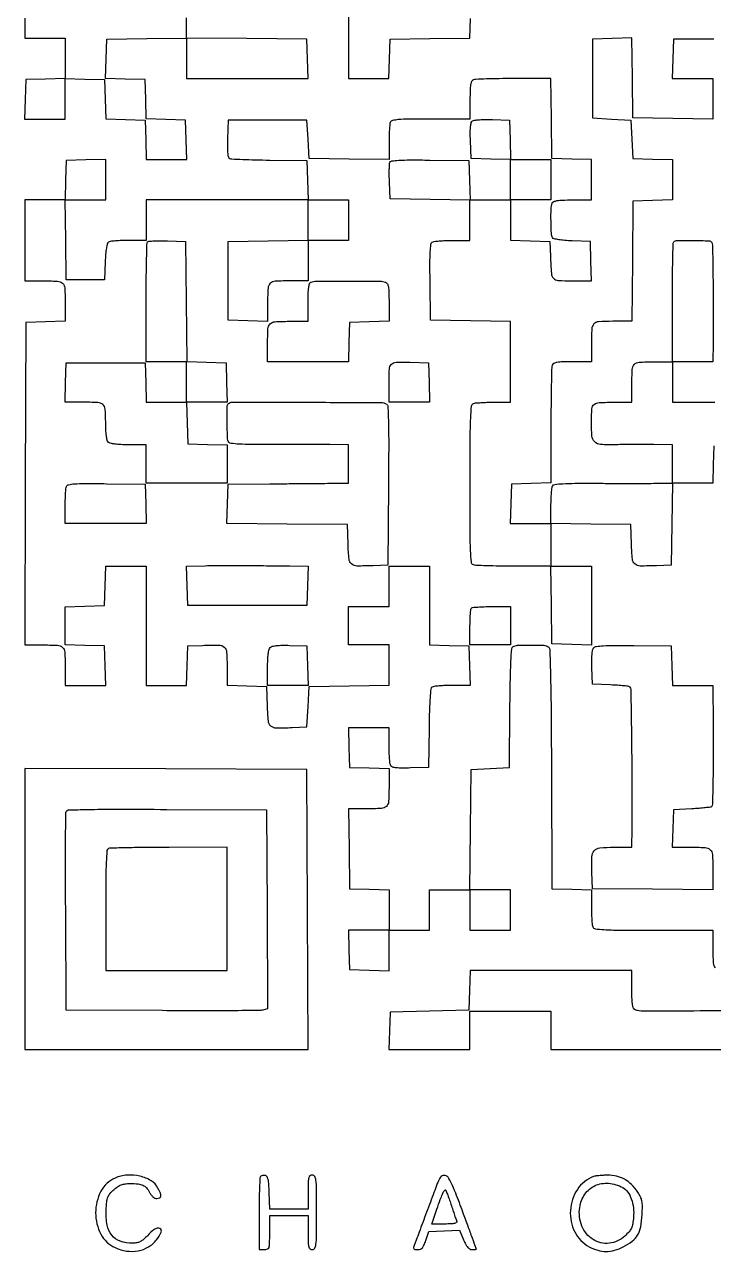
# Model space of a CAD drawing. Extents: x 156 to 936, y 95 to 969.
# Drawn here: x 156 to 479, y 95 to 671 of the extents above; entities that cross this region are included whole.
import ezdxf

# ---------------------------------------------------------------- set-up
doc = ezdxf.new("R2010")
doc.units = 0

msp = doc.modelspace()

# ---------------------------------------------------------------- linework, layer by layer
for points in [[(308, 683.952773), (308, 664.976387), (308, 646), (317.462474, 646), (326.924948, 646), (327.212474, 655.25), (327.5, 664.5), (346.212764, 664.771928), (364.925529, 665.043857), (365.212764, 674.271928)], [(156, 674.462474), (156, 665), (165.5, 665), (175, 665), (175, 655.537526), (175, 646.075052), (165.75, 645.787526), (156.5, 645.5), (156.212474, 636.25), (155.924948, 627), (165.462474, 627), (175, 627), (175, 636.537526), (175, 646.075052), (184.25, 645.787526), (193.5, 645.5), (193.787036, 636.287036), (194.074071, 627.074071), (203.287036, 626.787036), (212.5, 626.5), (212.787526, 617.25), (213.075052, 608), (222.575052, 608), (232.075052, 608), (231.787526, 617.25), (231.5, 626.5), (222.287036, 626.787036), (213.074071, 627.074071), (212.787036, 636.287036), (212.5, 645.5), (203.212977, 645.788016), (193.925954, 646.076031), (194.212977, 655.288016), (194.5, 664.5), (213.25, 664.772065), (232, 665.044131), (232, 655.522065), (232, 646), (260.537526, 646), (289.075052, 646), (288.787526, 655.25), (288.5, 664.5), (260.25, 664.765573), (232, 665.031147), (232, 674.478047)]]:
    msp.add_lwpolyline(points)
for points in [[(479.5, 664.5), (470, 664.5), (460.5, 664.5), (460.212474, 655.25), (459.924948, 646), (469.462474, 646), (479, 646), (479, 636.477935), (479, 626.955869), (460.25, 627.227935), (441.5, 627.5), (441.227798, 646.287232), (440.955596, 665.074464), (431.727798, 664.787232), (422.5, 664.5), (422.5, 646), (422.5, 627.5), (431.5, 627), (440.5, 626.5), (441, 617.5), (441.5, 608.5), (450.75, 608.212474), (460, 607.924948), (460, 598.5), (460, 589.075052), (450.75, 588.787526), (441.5, 588.5), (441.234427, 560.25), (440.968853, 532), (432.091415, 532, 0.014818), (425.346347, 531.800055, 0.195658), (423.141387, 530.746597, 0.175021), (422.170572, 528.399038, 0.011399), (422, 520.918213), (422, 513), (413.106989, 513, 0.00673), (408.428287, 512.937024, 0.034532), (405.845898, 512.688469, 0.06988), (404.346128, 512.217093, 0.192406), (403.606989, 511.418213, 0.085334), (403.362032, 510.185457, 0.001143), (403.178303, 502.404873, 0.003223), (403.043914, 493.372285, 0.002108), (403, 482.955738), (403, 456.075052), (393.75, 455.787526), (384.5, 455.5), (384.212474, 446.25), (383.924948, 437), (393.462474, 437), (403, 437), (403, 427), (403, 417), (385.581787, 417, -0.003231), (378.79345, 417.04386, -0.004722), (372.817497, 417.177546, -0.002379), (367.757865, 417.362659, -0.081449), (366.5885, 417.604413, -0.285336), (365.652269, 418.839833, -0.013005), (365.283753, 424.366445, -0.009326), (365.074389, 433.915878, -0.001059), (365.049553, 455.513864, -0.001096), (365.116898, 476.818483, -0.009047), (365.344081, 486.506098, -0.011639), (365.713781, 492.201896, -0.286552), (366.624628, 493.409451, -0.069036), (367.620984, 493.641222, -0.007085), (370.037484, 493.826526, -0.008728), (372.937025, 493.956829, -0.006864), (376.081787, 494), (384, 494), (384, 512.977935), (384, 531.955869), (365.25, 532.227935), (346.5, 532.5), (346.269936, 550.453304, -0.003387), (346.21716, 559.19071, -0.013149), (346.363442, 564.601246, -0.01367), (346.65421, 568.198071, -0.228051), (347.269936, 569.187991, -0.112035), (348.134327, 569.496472, -0.008952), (350.562106, 569.744341, -0.011755), (353.500405, 569.921833, -0.008742), (356.75, 569.984687), (365, 570), (365, 579.5), (365, 589), (374.5, 589), (384, 589), (384, 579.537526), (384, 570.075052), (393.25, 569.787526), (402.5, 569.5), (402.754332, 562.5, 0.009095), (403.189603, 554.52214, 0.165954), (404.170407, 552.212664, 0.198668), (406.300944, 551.188612, 0.013957), (413.056578, 551), (422.075052, 551), (421.787526, 560.25), (421.5, 569.5), (413.031844, 569.793967, -0.010674), (409.460658, 569.994333, -0.020911), (406.63313, 570.333008, -0.02067), (404.533237, 570.763838, -0.192561), (403.797157, 571.293967, -0.131024), (403.201057, 573.183397, -0.008313), (403.034417, 579.045558, -0.010423), (403.086751, 584.827218, -0.084327), (403.606989, 587.418213, -0.192406), (404.346128, 588.217093, -0.06988), (405.845898, 588.688469, -0.034532), (408.428287, 588.937024, -0.00673), (413.106989, 589), (422, 589), (422, 598.462474), (422, 607.924948), (412.75, 608.212474), (403.5, 608.5), (403.227935, 627.25), (402.955869, 646), (385.559722, 646, 0.003248), (378.77937, 645.955951, 0.004745), (372.809043, 645.821697, 0.002401), (367.755256, 645.635765, 0.081387), (366.581787, 645.393011, 0.192406), (365.782907, 644.653872, 0.06988), (365.311531, 643.154102, 0.034532), (365.062976, 640.571713, 0.00673), (365, 635.893011), (365, 627), (346.606989, 627, 0.002472), (336.276552, 626.948927, 0.018295), (331.359559, 626.72025, 0.036273), (328.606822, 626.288503, 0.24904), (327.606989, 625.418213, 0.068501), (327.368909, 624.399656, 0.007293), (327.178303, 621.968619, 0.008885), (327.044384, 619.052461, 0.007031), (327, 615.896147), (327, 607.955869), (308.25, 608.227935), (289.5, 608.5), (289, 617.5), (288.5, 626.5), (270, 626.5), (251.5, 626.5), (251.210829, 617.733647, 0.00737), (251.132465, 613.436735, 0.028627), (251.275393, 610.779803, 0.046619), (251.61643, 609.132566, 0.230735), (252.244302, 608.459747, 0.080308), (253.248239, 608.249818, 0.001709), (258.309211, 608.034876, 0.003904), (264.244387, 607.849525, 0.002617), (271.033473, 607.7261), (288.5, 607.5), (288.787526, 598.25), (289.075052, 589), (251.037526, 589), (213, 589), (213, 579.5), (213, 570), (204.75, 569.984687, 0.008579), (201.502124, 569.922928, 0.011582), (198.569165, 569.748704, 0.008725), (196.145071, 569.505619, 0.112667), (195.293967, 569.202843, 0.192561), (194.763838, 568.466763, 0.02067), (194.333008, 566.36687, 0.020911), (193.994333, 563.539342, 0.010674), (193.793967, 559.968156), (193.5, 551.5), (184.5, 551.5), (175.5, 551.5), (175.227935, 570.25), (174.955869, 589), (184.477935, 589), (194, 589), (194, 598.537526), (194, 608.075052), (184.75, 607.787526), (175.5, 607.5), (175.212474, 598.25), (174.924948, 589), (165.462474, 589), (156, 589), (156, 570), (156, 551), (163.918213, 551, -0.011384), (171.397656, 550.829682, -0.174757), (173.745668, 549.860252, -0.195866), (174.79962, 547.658129, -0.014889), (175, 540.930537), (175, 532.075052), (165.75, 531.787526), (156.5, 531.5), (156.243714, 455.75), (155.987428, 380), (163.911926, 380, -0.011396), (171.39869, 379.829336, -0.175149), (173.746768, 378.857655, -0.195578), (174.800272, 376.650725, -0.014775), (175, 369.893011), (175, 361), (184.537526, 361), (194.075052, 361), (193.787526, 370.25), (193.5, 379.5), (184.25, 379.787526), (175, 380.075052), (175, 389), (175, 397.924948), (184.25, 398.212474), (193.5, 398.5), (193.787526, 407.75), (194.075052, 417), (203.537526, 417), (213, 417), (213, 389), (213, 361), (222.462474, 361), (231.924948, 361), (232.212474, 370.25), (232.5, 379.5), (239.479083, 379.800912, -0.012303), (247.116254, 379.942101, -0.176255), (249.625306, 379.011851, -0.202443), (250.771894, 376.739673, -0.016964), (251, 370.018474), (251, 361.075052), (260.25, 360.787526), (269.5, 360.5), (269.787398, 351.259666, 0.015844), (270.223546, 344.321238, 0.194277), (271.421808, 342.009645, 0.177046), (273.942653, 341.065605, 0.012739), (281.520917, 341.199088), (288.5, 341.5), (289, 351), (289.5, 360.5), (308.25, 360.772065), (327, 361.044131), (327, 370.522065), (327, 380), (317.5, 380), (308, 380), (308, 389), (308, 398), (317.5, 398), (327, 398), (327, 407.5), (327, 417), (336.5, 417), (346, 417), (346, 398.537526), (346, 380.075052), (355.25, 379.787526), (364.5, 379.5), (364.787526, 370.25), (365.075052, 361), (356.787526, 360.984687, 0.00868), (353.523794, 360.921991, 0.011689), (350.574133, 360.744962, 0.008866), (348.136695, 360.497807, 0.112262), (347.273353, 360.190103, 0.224357), (346.657029, 359.214502, 0.01105), (346.267063, 355.324934, 0.012194), (345.964479, 349.668275, 0.003561), (345.773353, 340.955416), (345.5, 322.5), (337.085653, 322.206902, -0.008519), (333.085459, 322.135766, -0.027159), (330.4185, 322.278749, -0.039341), (328.659703, 322.610638, -0.187221), (327.850966, 323.206902, -0.110402), (327.527533, 324.105717, -0.00954), (327.267102, 326.54359, -0.012203), (327.081041, 329.495888, -0.00917), (327.015313, 332.75), (327, 341), (317.462474, 341), (307.924948, 341), (308.212474, 331.75), (308.5, 322.5), (317.75, 322.212474), (327, 321.924948), (327, 313.069463, -0.014911), (326.799303, 306.341017, -0.196101), (325.74396, 304.139032, -0.17455), (323.393009, 303.170009, -0.011337), (315.896147, 303), (307.955869, 303), (308.227935, 284.25), (308.5, 265.5), (317.75, 265.212474), (327, 264.924948), (327, 255.462474), (327, 246), (317.462474, 246), (307.924948, 246), (308.212474, 236.75), (308.5, 227.5), (317.75, 227.212474), (327, 226.924948), (327, 236.462474), (327, 246), (336.5, 246), (346, 246), (346, 255.5), (346, 265), (355.5, 265), (365, 265), (365, 255.5), (365, 246), (374.5, 246), (384, 246), (384, 255.5), (384, 265), (374.484079, 265), (364.968158, 265), (365.234079, 293.25), (365.5, 321.5), (374.5, 322), (383.5, 322.5), (383.766172, 350.450978, -0.002117), (383.953819, 364.091611, -0.008542), (384.245722, 372.411295, -0.006373), (384.615675, 378.103606, -0.236059), (385.266172, 379.185665, -0.132884), (387.354238, 379.835404, -0.009436), (393.503224, 379.949665, -0.009443), (399.651822, 379.831748, -0.132709), (401.741586, 379.180871, -0.247526), (402.434987, 377.968938, -0.002047), (402.776578, 366.697023, -0.004467), (403.057771, 350.415055, -0.000939), (403.241586, 321.946183), (403.5, 265.5), (412.75, 265.212474), (422, 264.924948), (422, 257.044262, 0.007082), (422.044388, 253.910777, 0.008933), (422.178303, 251.013877, 0.007357), (422.368953, 248.59865, 0.068336), (422.606989, 247.581787, 0.273), (423.7558, 246.66906, 0.020733), (427.864913, 246.269618, 0.01238), (435.102837, 246.047441, 0.001482), (451.106989, 246), (479, 246), (479, 238.081787, 0.011337), (479.169516, 230.606774, 0.173918), (480.134562, 228.257297, 0.196524)], [(479.5, 473.5), (479.211067, 464.75), (478.922134, 456), (469.48266, 456), (460.043186, 456), (459.771593, 436.75), (459.5, 417.5), (452.520917, 417.199088, -0.012739), (444.942653, 417.065605, -0.177046), (442.421808, 418.009645, -0.194277), (441.223546, 420.321238, -0.015844), (440.787398, 427.259666), (440.5, 436.5), (421.75, 436.772065), (403, 437.044131), (403.015313, 445.272065, -0.008985), (403.079643, 448.515522, -0.012011), (403.26153, 451.453876, -0.009287), (403.515863, 453.880789, -0.11111), (403.831997, 454.762405, -0.226692), (404.86014, 455.406046, -0.013733), (408.581563, 455.726962, -0.012884), (414.239576, 455.912566, -0.003149), (423.566684, 455.919357, 0.00066), (431.457148, 455.885819, 0.000621), (439.508651, 455.872214, 0.000617), (446.645198, 455.87782, 0.002154), (451.25, 455.906952), (460, 456), (460, 465), (460, 474), (451.25, 474.122144, 0.003081), (447.238368, 474.153423, 0.001745), (442.378507, 474.144414, 0.001741), (437.479374, 474.101177, 0.002865), (433.336405, 474.026436, -0.019947), (426.282162, 474.140154, -0.18399), (423.539421, 475.364714, -0.179765), (422.272293, 478.118607, -0.01888), (422, 485.32727, -0.020767), (422.233503, 490.946897, -0.208884), (423.322622, 492.964901, -0.156761), (425.710847, 493.844951, -0.010516), (433.081787, 494), (441, 494), (441, 501.918213, -0.01141), (441.170753, 509.400012, -0.175208), (442.14255, 511.747254, -0.195511), (444.349521, 512.800362, -0.014768), (451.106989, 513), (460, 513), (460, 540.833333, -0.002241), (460.04805, 551.551666, -0.003605), (460.195833, 560.686458, -0.000738), (460.395155, 568.701513, -0.192076), (460.666667, 569.333333, -0.19661), (462.259848, 570.001539, -0.005757), (469.698915, 569.981825, -0.005009), (477.210911, 569.800124, -0.250825), (478.449674, 569.081429, -0.135213), (478.833545, 567.770106, -0.000586), (479.053557, 552.916374, -0.00308), (479.169882, 537.359437, -0.00305), (479.095222, 521.75), (479, 513), (469.5, 513), (460, 513), (460, 503.5), (460, 494), (470, 494), (480, 494)], [(494.139701, 208.301011, -0.001024), (470.117256, 208.0468, -0.001282), (446.404877, 207.905254, -0.092718), (442.582378, 208.606762, -0.192321), (441.783116, 209.346011, -0.069948), (441.311554, 210.845364, -0.034548), (441.062968, 213.427416, -0.006728), (441, 218.106989), (441, 227), (432.25, 227.088176, 0.001521), (428.115483, 227.117263, 0.000741), (422.839063, 227.130511, 0.000735), (417.349948, 227.128079, 0.001064), (412.5, 227.108474, -0.000572), (407.027068, 227.08096, -0.000216), (399.381336, 227.054574, -0.000214), (391.066416, 227.03304, -0.000262), (383.287526, 227.020299), (365.075052, 227), (364.787526, 217.75), (364.5, 208.5), (346, 208), (327.5, 207.5), (327.211067, 198.75), (326.922134, 190), (345.961067, 190), (365, 190), (365, 199), (365, 208), (384, 208), (403, 208), (403, 199), (403, 190), (460, 190), (517, 190)]]:
    msp.add_lwpolyline(points, format="xyb")
for points in [[(383.787526, 617.25), (384.075052, 608), (393.537526, 608), (403, 608), (403, 598.5), (403, 589), (393.5, 589), (384, 589), (384, 598.462474), (384, 607.924948), (374.75, 608.212474), (365.5, 608.5), (365.206902, 616.914347, -0.008557), (365.136131, 620.911022, -0.02706), (365.279299, 623.583734, -0.03904), (365.61127, 625.351173, -0.184607), (366.206902, 626.17015, -0.118191), (367.102078, 626.488416, -0.010843), (369.470153, 626.689286, -0.01353), (372.341672, 626.792355, -0.010196), (375.5, 626.755803), (383.5, 626.5)], [(364.78782, 598.227796), (365.075639, 588.955591), (346.28782, 589.227796), (327.5, 589.5), (327.205027, 597.411609, -0.006487), (327.129062, 600.538177, -0.008572), (327.145664, 603.387374, -0.006472), (327.230941, 605.760776, -0.079555), (327.41716, 606.644718, -0.274475), (328.290856, 607.334966, -0.018761), (331.563679, 607.648015, -0.014709), (336.823216, 607.797577, -0.00294), (346.212133, 607.733108), (364.5, 607.5)], [(308, 579.5), (308, 570), (298.5, 570), (289, 570), (289, 560.5), (289, 551), (281.081787, 551, 0.011435), (273.597657, 550.828811, 0.175657), (271.251172, 549.85465, 0.195156), (270.198903, 547.642834, 0.014649), (270, 540.855485), (270, 531.924948), (260.75, 532.212474), (251.5, 532.5), (251.5, 551), (251.5, 569.5), (270.25, 569.772065), (289, 570.044131), (289, 579.522065), (289, 589), (298.5, 589), (308, 589)], [(231.76551, 541.287321), (232.03102, 513.074641), (241.26551, 512.787321), (250.5, 512.5), (250.787526, 503.25), (251.075052, 494), (241.501314, 494), (231.927576, 494), (232.213788, 484.25), (232.5, 474.5), (241.75, 474.212474), (251, 473.924948), (251, 464.962474), (251, 456), (232, 456), (213, 456), (213, 465), (213, 474), (204.7, 474, -0.011084), (201.171507, 474.07823, -0.020332), (198.306878, 474.322289, -0.021091), (196.139671, 474.689458, -0.144849), (195.2, 475.2, -0.144372), (194.690904, 476.134923, -0.021205), (194.323233, 478.283644, -0.02047), (194.078557, 481.117343, -0.0113), (194, 484.593011, 0.017346), (193.784761, 490.795303, 0.202514), (192.71273, 492.910964, 0.166171), (190.343495, 493.837644, 0.010876), (182.880687, 494), (174.924948, 494), (175.212474, 503.25), (175.5, 512.5), (194, 512.5), (212.5, 512.5), (212.787526, 503.25), (213.075052, 494), (222.537526, 494), (232, 494), (232, 503.5), (232, 513), (222.5, 513), (213, 513), (213, 540.833333, -0.002362), (213.050651, 551.554139, -0.003792), (213.206402, 560.697027, -0.000816), (213.416662, 568.705227, -0.191676), (213.702644, 569.369311, -0.179987), (214.290922, 569.638564, -0.007016), (216.709672, 569.781547, -0.011703), (219.626528, 569.84459, -0.007913), (222.952644, 569.785977), (231.5, 569.5)], [(325.418213, 550.393011, -0.192061), (326.216672, 549.655249, -0.070053), (326.688208, 548.160133, -0.03465), (326.936924, 545.587052, -0.006773), (327, 540.930537), (327, 532.075052), (317.75, 531.787526), (308.5, 531.5), (308.212474, 522.25), (307.924948, 513), (288.962474, 513), (270, 513), (270, 520.918213, -0.01141), (270.170753, 528.400012, -0.175208), (271.14255, 530.747254, -0.195511), (273.349521, 531.800362, -0.014768), (280.106989, 532), (289, 532), (289, 540.916667, -0.008266), (289.067874, 545.021966, -0.024717), (289.299188, 547.819848, -0.032039), (289.668333, 549.679382, -0.236055), (290.25, 550.337719, -0.094311), (292.795976, 550.841794, -0.001455), (307.804914, 550.909082, -0.001504), (322.781637, 550.887581, -0.090739)], [(345.787526, 503.25), (346.075052, 494), (336.537526, 494), (327, 494), (327, 501.918213, -0.010963), (327.165664, 509.472899, -0.175128), (328.124796, 511.802332, -0.203843), (330.29455, 512.800818, -0.015597), (336.87125, 512.787164), (345.5, 512.5)], [(325.762355, 493.168035, -0.244572), (326.451367, 491.979729, -0.004895), (326.709623, 484.796571, -0.006891), (326.842783, 474.029397, -0.001398), (326.762355, 454.933347), (326.5, 417.5), (319.520917, 417.199088, -0.012739), (311.942653, 417.065605, -0.177046), (309.421808, 418.009645, -0.194277), (308.223546, 420.321238, -0.015844), (307.787398, 427.259666), (307.5, 436.5), (279.212681, 436.765637), (250.925362, 437.031273), (251.212681, 446.265637), (251.5, 455.5), (271, 455.666511, 0.00004), (279.10741, 455.736385, 0.000038), (287.342188, 455.808634, 0.000038), (294.615372, 455.873545, 0.000135), (299.25, 455.916511), (308, 456), (308, 465), (308, 474), (299.25, 474.095222, 0.002062), (294.644542, 474.126348, 0.00059), (287.505021, 474.136731, 0.000594), (279.449521, 474.129368, 0.000631), (271.554327, 474.102811, -0.003211), (262.32363, 474.119389, -0.012558), (256.625211, 474.309405, -0.012697), (252.829729, 474.62837, -0.227759), (251.81964, 475.257589, -0.133681), (251.186403, 477.304527, -0.006443), (251.032563, 484.509617, -0.005039), (251.044432, 491.855625, -0.195875), (251.666667, 493.333333, -0.199203), (253.347942, 494.02864, -0.000278), (288.504999, 493.969781, -0.000368), (323.375964, 493.866305, -0.141409)], [(212.787526, 446.25), (213.075052, 437), (194.037526, 437), (175, 437), (175, 444.918213, -0.006974), (175.043893, 448.064816, -0.008832), (175.176343, 450.969993, -0.007223), (175.364807, 453.391628, -0.068681), (175.600317, 454.400827, -0.251284), (176.588984, 455.254085, -0.0372), (179.288482, 455.64904, -0.018475), (184.125686, 455.813389, -0.002458), (194.350317, 455.732614), (212.5, 455.5)], [(280.287526, 417.090909), (289.075052, 417), (288.787526, 407.75), (288.5, 398.5), (260.5, 398.5), (232.5, 398.5), (232.212997, 407.710527), (231.925993, 416.921055), (240.712997, 417.210527, -0.004421), (244.862012, 417.310495, -0.002165), (250.150068, 417.368234, -0.002147), (255.647411, 417.38085, -0.003116), (260.5, 417.340909, 0.000271), (265.352616, 417.273353, 0.000186), (270.850086, 417.201846, 0.000188), (276.13838, 417.137021, 0.000384)], [(384, 389), (384, 380), (374.5, 380), (365, 380), (365, 388.333333, -0.007459), (365.048357, 391.574835, -0.011027), (365.195833, 394.414583, -0.006456), (365.401196, 396.773194, -0.173108), (365.666667, 397.333333, -0.174709), (366.23216, 397.599192, -0.005871), (368.732292, 397.804167, -0.010477), (371.733476, 397.951666, -0.007039), (375.166667, 398), (384, 398)], [(288.787526, 370.25), (289.075052, 361), (279.537526, 361), (270, 361), (270, 369.3, -0.010869), (270.078193, 372.896692, -0.021373), (270.324495, 375.746533, -0.023516), (270.70151, 377.866807, -0.141534), (271.236619, 378.836619, -0.141627), (272.215618, 379.376564, -0.030081), (274.156875, 379.694801, -0.024175), (276.863904, 379.841129, -0.010354), (280.486619, 379.786619), (288.5, 379.5)], [(459.787526, 370.25), (460.075052, 361), (469.537526, 361), (479, 361), (479.144302, 342.75, -0.002609), (479.184594, 327.759793, -0.004729), (479.037568, 315.496111, -0.001389), (478.786874, 305.148622, -0.184118), (478.313171, 304, -0.174973), (477.890326, 303.785719, -0.003412), (475.433514, 303.5, -0.007763), (472.52849, 303.227803, -0.005075), (469.171191, 303), (460.5, 302.5), (460.211067, 293.75), (459.922134, 285), (467.87928, 285, -0.011684), (475.421865, 284.823722, -0.180874), (477.764981, 283.820304, -0.191063), (478.809395, 281.547392, -0.01329), (479, 274.377438), (479, 264.968853), (450.75, 265.234427), (422.5, 265.5), (422.20816, 273.237562, -0.018844), (422.208052, 280.460565, -0.172387), (423.352754, 283.33413, -0.190869), (425.994172, 284.686158, -0.023977), (432.535184, 285), (441, 285), (441.061264, 293.75, 0.002369), (441.112289, 316.285203, 0.002586), (440.944984, 338.170543, 0.000315), (440.66333, 359.116618, 0.195257), (440.20973, 360.19027, 0.163565), (439.610981, 360.487769, 0.006786), (437.205333, 360.785917, 0.01115), (434.301404, 361.04048, 0.007624), (430.994391, 361.205609), (422.5, 361.5), (422.206229, 369.344796, -0.011683), (422.159204, 372.687959, -0.02056), (422.298437, 375.447343, -0.02179), (422.58571, 377.560718, -0.129224), (423.052344, 378.56307, -0.184474), (424.307926, 379.270718, -0.021751), (427.55438, 379.612477, -0.015253), (432.743893, 379.772809, -0.003186), (441.846114, 379.718274), (459.5, 379.5)], [(269.759875, 255.77153), (270.019749, 209.043061), (267.759875, 208.494001, -0.057675), (266.004934, 208.276836, -0.000538), (252.945088, 208.187752, -0.00181), (237.910959, 208.155786, -0.001169), (220.5, 208.222471), (175.5, 208.5), (175.239372, 254.5, -0.000997), (175.174287, 272.225103, -0.001596), (175.197198, 287.357597, -0.000282), (175.267665, 300.72814, -0.090314), (175.461789, 301.759906, -0.301449), (176.45055, 302.464468, -0.003096), (185.402033, 302.70934, -0.005599), (198.68089, 302.841585, -0.001079), (222.722417, 302.759906), (269.5, 302.5)], [(195.25, 284.337719, 0.286605), (194.579791, 283.416621, 0.006896), (194.265434, 277.906228, 0.008864), (194.055066, 269.647433, 0.001935), (194, 255.416667), (194, 227), (222.5, 227), (251, 227), (251, 256), (251, 285), (223.75, 284.921053, 0.001717), (213.21496, 284.854351, 0.002675), (204.1375, 284.717133, 0.000767), (196.247198, 284.543529, 0.090243)], [(198.415186, 129.578588, 0.171451), (191.749348, 123.36565, 0.120738), (189.285732, 113.326188, 0.119998), (191.738892, 103.237435, 0.168342), (198.404537, 96.903882, 0.070861), (203.845239, 95.310978, 0.081944), (209.239806, 95.419914, 0.087002), (214.055541, 97.21763, 0.093631), (217.8321, 100.513679, 0.05619), (220.073389, 104.134649, 0.416074), (219.451506, 105.856571, 0.27349), (217.103251, 105.625041, 0.045646), (213.564771, 102.5, -0.025467), (211.754001, 100.76602, -0.060447), (210.208639, 99.726679, -0.070777), (208.617718, 99.181744, -0.047206), (206.697023, 99, -0.080627), (200.840852, 99.950508, -0.142871), (196.850978, 102.71325, -0.126704), (194.676276, 107.464156, -0.056824), (194.236067, 114.367151, -0.011956), (194.536622, 118.434998, -0.063395), (195.032237, 120.607599, -0.087977), (195.984268, 122.245928, -0.034933), (197.805085, 124.117151, -0.032211), (199.61951, 125.539379, -0.05985), (201.275051, 126.403072, -0.059317), (203.098143, 126.854632, -0.031087), (205.433989, 127, -0.022401), (209.22217, 126.830194, -0.083813), (211.518791, 126.22704, -0.111355), (213.136708, 125.007629, -0.056533), (214.562665, 122.878819, 0.04506), (215.298303, 121.724296, 0.055027), (216.186824, 120.80304, 0.062867), (217.129448, 120.201545, 0.111053), (218.02568, 120, 0.104638), (219.345893, 120.279347, 0.268347), (219.90001, 121.040255, 0.125345), (219.697109, 122.436518, 0.020891), (218.544051, 124.914815, 0.138528), (215.361756, 128.313331, 0.078979), (210.108785, 130.443837, 0.073374), (204.023582, 130.938997, 0.086553)], [(266.701236, 130.367903, 0.18639), (266.417979, 129.728201, 0.002081), (266.205988, 124.927863, 0.006098), (266.050648, 119.336228, 0.003894), (266, 112.833333), (266, 96), (268.5, 96, 0.093656), (269.948613, 96.273745, 0.227396), (270.671875, 97.05, 0.071364), (270.953338, 98.789706, 0.004478), (271, 104), (271, 112), (280, 112), (289, 112), (289, 104, 0.005351), (289.051385, 99.198839, 0.055952), (289.3125, 97.25, 0.176663), (289.921799, 96.349175, 0.157888), (291, 96, 0.267644), (292.131287, 96.652291, 0.103099), (292.721429, 98.4375, 0.026629), (292.959338, 102.362042, 0.001825), (293, 113.5, 0.001825), (292.959338, 124.637958, 0.026629), (292.721429, 128.5625, 0.103099), (292.131287, 130.347709, 0.267644), (291, 131, 0.157888), (289.921799, 130.650825, 0.176663), (289.3125, 129.75, 0.055952), (289.051385, 127.801161, 0.005351), (289, 123), (289, 115), (280.042064, 115), (271.084129, 115), (270.792064, 122.739156, 0.008421), (270.577277, 126.671754, 0.038474), (270.239274, 128.933965, 0.076427), (269.72616, 130.226948, 0.216275), (268.951236, 130.773725, 0.047014), (268.306808, 130.834818, 0.044782), (267.651434, 130.776373, 0.048101), (267.081091, 130.615714, 0.104047)], [(350.171939, 128.30089, 0.004307), (349.505414, 126.580315, 0.000526), (348.082005, 122.797762, 0.000624), (346.40122, 118.299903, 0.000515), (344.620009, 113.5, -0.000325), (342.842239, 108.703792, -0.000396), (341.171861, 104.217188, -0.000332), (339.761308, 100.445267, -0.002798), (339.115221, 98.75, 0.016423), (338.536327, 97.09706, 0.190604), (338.58517, 96.426039, 0.256078), (339.067538, 96.081624, 0.02968), (340.441418, 96, 0.085234), (341.707388, 96.217387, 0.125767), (342.639475, 96.841923, 0.081616), (343.414939, 98.058787, 0.020867), (344.246658, 100.25), (345.659982, 104.5), (352.846606, 104.794145), (360.033229, 105.08829), (361.981077, 100.544145, 0.021229), (363.000464, 98.419824, 0.057531), (363.949136, 97.047332, 0.086838), (364.913563, 96.270904, 0.126819), (365.964463, 96, 0.011533), (366.744158, 96.017986, 0.01918), (367.398952, 96.073437, 0.013883), (367.910178, 96.151017, 0.374902), (367.989416, 96.25, 0.076853), (367.950514, 96.446219, 0.000055), (366.139166, 101.420313, 0.000647), (364.111509, 106.964156, 0.000396), (361.705555, 113.5, 0.003592), (358.287428, 122.56181, 0.020411), (356.239308, 127.290916, 0.036455), (354.703842, 129.957817, 0.210904), (353.358539, 130.80089, 0.08697), (352.342032, 130.770983, 0.116098), (351.507166, 130.383967, 0.092466), (350.803235, 129.583229, 0.039657)], [(423, 130.278468, 0.15818), (415.427627, 124.239726, 0.13126), (412.142647, 114.419526, 0.131055), (414.190319, 104.257509, 0.157509), (420.960023, 97.302739, 0.051638), (425.010751, 95.669556, 0.069303), (428.924715, 95.111296, 0.068866), (432.861246, 95.642867, 0.050205), (436.979568, 97.25, 0.047722), (441.136045, 99.901063, 0.094443), (443.703994, 102.832871, 0.086111), (445.152502, 106.690413, 0.034647), (445.818435, 112.300734, 0.011482), (445.924387, 116.38809, 0.047229), (445.698493, 118.851697, 0.065488), (445.05665, 120.810705, 0.037228), (443.81151, 122.976203, 0.048261), (440.841349, 126.555241, 0.068063), (437.534957, 129.046615, 0.071424), (433.810187, 130.479405, 0.060093), (429.602117, 130.921053, 0.009605), (427.538777, 130.849466, 0.010784), (425.558122, 130.699728, 0.010126), (423.881983, 130.50225, 0.055534)], [(436.730264, 125.144358, -0.117791), (439.00976, 123.121175, -0.066065), (440.724485, 119.815074, -0.058041), (441.694974, 115.680873, -0.04938), (441.766453, 111.197272, -0.020861), (441.374108, 108.061064, -0.066833), (440.753587, 106.052528, -0.072068), (439.652721, 104.361188, -0.02703), (437.66875, 102.335242, -0.157026), (430.337781, 98.970344, -0.173167), (422.749984, 100.700059, -0.158437), (417.509296, 107.056673, -0.131217), (416.504318, 115.813449, -0.114148), (418.928541, 121.990463, -0.135128), (423.707928, 126.023176, -0.130074), (430.029451, 127.131382, -0.101912)], [(356.064794, 117.25, 0.000592), (356.951645, 114.573646, 0.000761), (357.773537, 112.115625, 0.00058), (358.46808, 110.056838, 0.006641), (358.753313, 109.25, -0.328961), (358.586796, 108.676396, -0.108554), (357.742469, 108.282631, -0.044708), (356.046828, 108.059635, -0.010351), (353.166562, 108), (347.119146, 108), (349.499319, 114.997999, -0.004034), (351.069774, 119.495949, -0.018034), (352.105719, 122.089244, -0.024506), (352.893571, 123.659176, -0.270491), (353.477487, 124, -0.308184), (353.665204, 123.872154, -0.002243), (354.385782, 122.017188, -0.007312), (355.184779, 119.837852, -0.004497)]]:
    msp.add_lwpolyline(points, format="xyb", close=True)
for points in [[(422, 398.462474), (422, 379.924948), (412.75, 380.212474), (403.5, 380.5), (403.227441, 398.75), (402.954883, 417), (412.477441, 417), (422, 417)], [(156, 256.007138), (156, 190), (222.50719, 190), (289.014379, 190), (288.75719, 255.75), (288.5, 321.5), (222.25, 321.757138), (156, 322.014276)]]:
    msp.add_lwpolyline(points, close=True)

doc.saveas('drawing.dxf')
